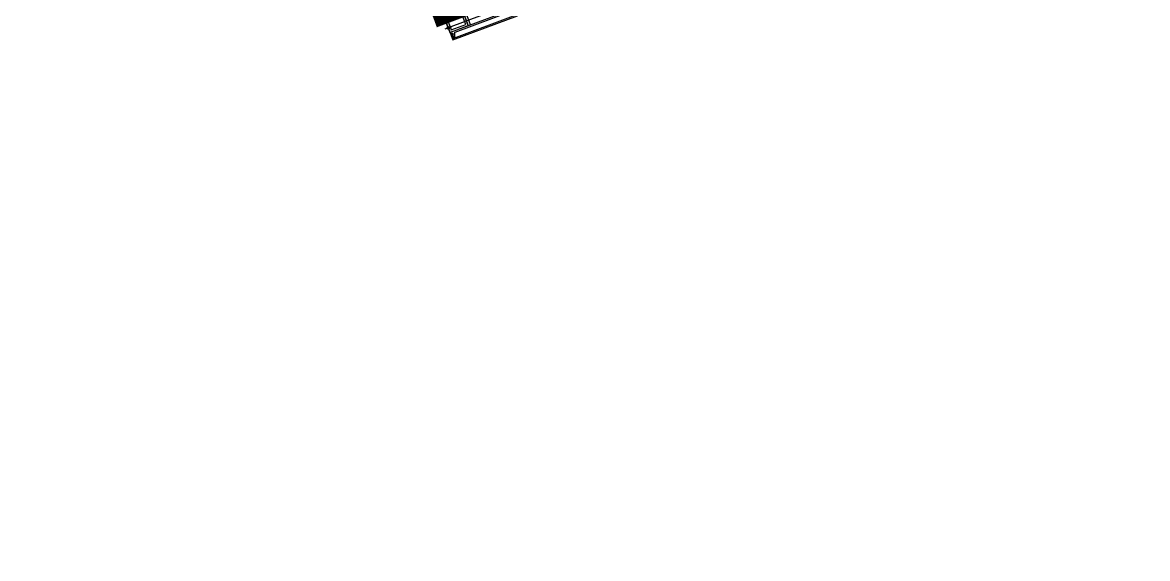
# Model space of a CAD drawing. Extents: x 12199666 to 24617114, y 1197707 to 2548648.
# Drawn here: x 12305797 to 12307534, y 1246987 to 1247814 of the extents above; entities that cross this region are included whole.
import ezdxf

# ---------------------------------------------------------------- set-up
doc = ezdxf.new("R2010")
doc.units = 0
doc.header["$LTSCALE"] = 10
doc.header["$MEASUREMENT"] = 0
doc.linetypes.add('TX-PLAN-T1-F11$0$CONTINOUS', pattern=[0])
doc.layers.add('TX-PLAN-T1-F11$0$_EDO-ALUMINIUM-SECTION', color=90, linetype='Continuous', lineweight=30)
doc.layers.add('TX-PLAN-T1-F11$0$幕墙线', color=114, linetype='Continuous', lineweight=30)
doc.layers.add('TX-PLAN-T1-F11$0$bangong', color=5, linetype='Continuous', true_color=0x0000ff)
for name, color, linetype in [('TX-PLAN-T1-F11$0$F-Alum', 4, 'Continuous'), ('TX-PLAN-T1-F11$0$F-dim', 1, 'Continuous'), ('TX-PLAN-T1-F11$0$F_MISC', 8, 'Continuous')]:
    doc.layers.add(name, color=color, linetype=linetype)

# ---------------------------------------------------------------- blocks, each defined once
blk = doc.blocks.new('TX-PLAN-T1-F11$0$A$C3FFC0167')
at = {"layer": 'TX-PLAN-T1-F11$0$F-dim'}
for p, q in [((-5, 0), (5, 0)), ((0, 5), (0, -5))]:
    blk.add_line(p, q, dxfattribs=at)
blk.add_circle((0, 0), 2, dxfattribs=at)
blk = doc.blocks.new('TX-PLAN-T1-F11$0$TY001')
at = {"layer": 'TX-PLAN-T1-F11$0$F-Alum'}
blk.add_lwpolyline([(474.8, -613.1), (386.1, -664.3), (386.1, -664.3), (388.7, -662.8), (388.7, -662.8), (386.1, -664.3), (383.2, -659.3), (384.1, -658.8, 1), (383.1, -657.1), (381.4, -658.1), (380.2, -656.1), (379.3, -656.6), (385.4, -667), (477.5, -613.8)], format="xyb", dxfattribs=at)
at = {"layer": 'TX-PLAN-T1-F11$0$F-Alum', "linetype": 'TX-PLAN-T1-F11$0$CONTINOUS', "ltscale": 15555}
blk.add_lwpolyline([(380, -655.7), (381.2, -657.7, 0.414214), (381.6, -657.8), (383, -657, -1), (384.1, -658.9), (383.4, -659.4), (384.1, -660.7, 0.142849), (384.3, -660.8), (387.2, -663.2, 0.284079), (387.7, -663.3), (388.4, -662.8, 0.557537), (388.5, -662.5), (387.7, -661.8), (386.6, -655.1, -0.296379), (386.9, -654.6), (467.1, -608.3)], format="xyb", dxfattribs=at)
at = {"layer": 'TX-PLAN-T1-F11$0$F-Alum'}
blk.add_lwpolyline([(391.3, -617.3), (405.1, -641.2), (408.6, -639.2), (396.7, -618.8), (444.9, -590.9), (442.9, -587.5)], close=True, dxfattribs=at)
blk.add_lwpolyline([(381.3, -657.8), (381.3, -657.8), (380, -655.7), (455.9, -611.9), (454.9, -610.2), (456.6, -609.2), (457.6, -610.9), (474.7, -601)], dxfattribs=at)
at = {"layer": 'TX-PLAN-T1-F11$0$F-Alum', "flags": 128}
for points in [[(390.1, -615.2), (364.1, -630.2), (379.1, -656.2), (405.1, -641.2)], [(389, -619.3), (368.2, -631.3), (380.2, -652.1), (401, -640.1)]]:
    blk.add_lwpolyline(points, close=True, dxfattribs=at)
at = {"layer": 'TX-PLAN-T1-F11$0$F_MISC', "rotation": 30.01599997489868}
blk.add_blockref('TX-PLAN-T1-F11$0$A$C3FFC0167', (375.4, -649.7), dxfattribs=at)
blk = doc.blocks.new('TX-PLAN-T1-F11$0$A$C21521A5F')
at = {"rotation": 90}
blk.add_blockref('TX-PLAN-T1-F11$0$TY001', (388.7, 9260.2, 0), dxfattribs=at)
blk = doc.blocks.new('TX-PLAN-T1-F11$0$标准层幕墙0118')
at = {"color": 3, "rotation": 270}
blk.add_blockref('TX-PLAN-T1-F11$0$A$C21521A5F', (4239.8, -661.3, 0), dxfattribs=at)
blk = doc.blocks.new('TX-PLAN-T1-F11')
at = {"layer": 'TX-PLAN-T1-F11$0$bangong', "const_width": 100}
blk.add_lwpolyline([(12308620.8, 1247867.5), (12307993, 1247639.5), (12307945.5, 1247621.8), (12307689.1, 1248311.1), (12307684.4, 1248314.7), (12307627, 1248293.2), (12306513.9, 1247889.1), (12306466.4, 1247871.3), (12306210, 1248560.6), (12306205.3, 1248564.2), (12306147.9, 1248542.8), (12305034.8, 1248138.6), (12304987.3, 1248120.9), (12304730.9, 1248810.2), (12304726.2, 1248813.8), (12304668.8, 1248792.3), (12303555.7, 1248388.1)], dxfattribs=at)
at = {"layer": 'TX-PLAN-T1-F11$0$幕墙线'}
blk.add_lwpolyline([(12320853.4, 1246069.5), (12319874.2, 1245556.9), (12319504.5, 1246263.3), (12318287.5, 1245809.7), (12318025.4, 1246512.8), (12316808.4, 1246059.3), (12316546.3, 1246762.4), (12315329.3, 1246308.8), (12315067.2, 1247011.9), (12313850.2, 1246558.3), (12313588.1, 1247261.5), (12312371.1, 1246807.9), (12312109, 1247511), (12310892, 1247057.4), (12310629.9, 1247760.6), (12309412.9, 1247307), (12309150.8, 1248010.1), (12307933.8, 1247556.5), (12307671.7, 1248259.6), (12306454.7, 1247806.1), (12306192.6, 1248509.2), (12304975.6, 1248055.6), (12304713.5, 1248758.7), (12303496.5, 1248305.1)], dxfattribs=at)
at = {"layer": 'TX-PLAN-T1-F11$0$_EDO-ALUMINIUM-SECTION', "rotation": 350.4236156863823}
blk.add_blockref('TX-PLAN-T1-F11$0$标准层幕墙0118', (12293055.5, 1251790.4), dxfattribs=at)

msp = doc.modelspace()

# ---------------------------------------------------------------- block references
msp.add_blockref('TX-PLAN-T1-F11', (0, 0))

doc.saveas('drawing.dxf')
